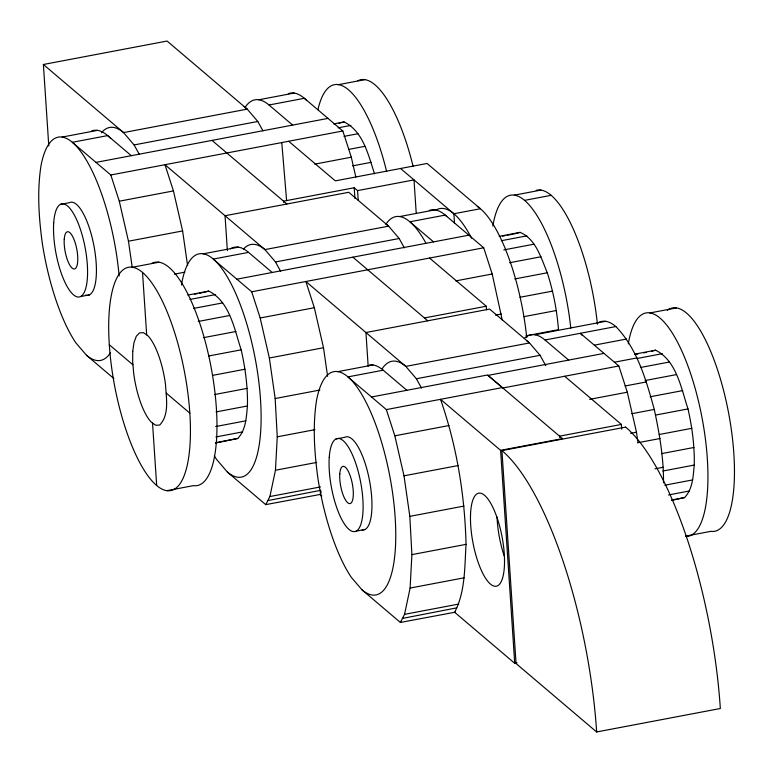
<?xml version="1.0" encoding="UTF-8"?>
<svg xmlns="http://www.w3.org/2000/svg" width="773" height="773" viewBox="0 0 773 773"><rect width="100%" height="100%" fill="white"/><g stroke="black" fill="none" stroke-linecap="round" stroke-linejoin="round"><path stroke-width="1.16" d="M214.334 455.896A113.631 35.626 79.3 0 0 216.682 459.558L227.359 472.042L265.728 504.634L269.893 496.537L275.449 470.245L277.256 436.813L275.169 398.539L269.342 358.005L260.182 317.993L251.708 291.779L213.213 259.09L248.548 252.385L272.212 272.483M362.006 589.857A113.631 35.626 79.3 0 0 386.287 459.771A113.631 35.626 79.3 0 0 316.515 400.511C312.572 426.194 314.369 452.273 317.848 477.888A113.631 35.626 79.3 0 0 351.338 577.373L362.006 589.857L400.375 622.449L404.55 614.351L410.105 588.06L411.903 554.628L409.825 516.354L403.999 475.82L394.829 435.808L386.355 409.593L347.869 376.905L383.205 370.199L406.859 390.297M400.375 622.449L454.65 612.284C465.452 591.577 464.563 567.073 466.051 544.356C464.805 495.116 456.775 445.886 440.523 399.322L500.595 450.34L514.721 663.302L517.06 662.867M181.607 285.034L181.858 282.696A113.631 35.626 79.3 0 1 251.64 341.956A113.631 35.626 79.3 0 1 227.359 472.042M215.512 443.122L237.794 438.446C246.007 429.788 246.326 417.178 247.447 405.97C247.843 387.06 245.36 368.248 241.186 349.831C234.393 329.453 229.89 301.615 208.778 291.092L187.849 295.064M671.631 500.45L684.617 497.541C692.83 488.884 693.149 476.274 694.26 465.066C694.656 446.156 692.173 427.343 687.999 408.927C681.216 388.548 676.704 360.711 655.591 350.188L634.672 354.16M321.249 491.812L320.003 494.469L265.728 504.634M339.067 123.255L344.072 121.921C363.165 131.284 368.373 155.16 374.509 173.79M202.768 292.687L208.778 291.092M514.122 233.958L520.132 232.373C536.095 239.166 541.081 258.153 547.294 272.772C553.236 291.237 556.956 310.331 558.493 329.656L525.949 335.83M651.591 351.251L655.591 350.188M267.796 500.604L320.911 490.275M402.453 618.419L456.746 607.858M358.208 200.226L357.57 190.602L354.218 187.752L283.536 201.164L283.623 202.439M48.786 145.933L43.385 64.488L167.065 41.037L247.234 109.128L257.796 121.477L262.955 130.83M62.14 137.072L97.475 130.366M258.8 99.765L294.146 93.069M338.313 84.692L364.817 79.667M244.954 107.592A113.631 35.626 79.3 0 1 268.994 105.002L304.33 98.297L342.826 130.985L351.3 157.199L355.831 176.998M43.385 64.488L123.554 132.579L134.106 144.938L257.796 121.477M95.987 162.388L327.994 118.395M333.607 123.912L344.072 121.921M338.072 127.835L350.865 125.41M131.323 155.692L107.66 135.594L72.324 142.3L110.819 174.988L342.826 130.985M344.024 136.377L357.976 133.729M348.642 149.411L364.924 146.329M60.468 204.372L69.299 202.69A47.346 14.842 79.3 0 1 94.325 247.911A47.346 14.842 79.3 0 1 85.59 295.083M110.819 174.988L119.293 201.202L173.442 190.931L182.612 230.943L187.578 265.516M314.795 164.127L351.3 157.199M352.633 165.857L371.233 162.33M357.57 190.602L414.009 179.906L416.241 213.435M132.231 267.439L128.463 241.215L182.612 230.943M132.347 267.265L158.852 262.24M203.019 253.863L238.364 247.157M399.689 216.566L435.025 209.86M514.383 195.134L540.887 190.11M400.578 168.495L453.886 213.763L480.391 208.739L427.083 163.47L335.308 180.872L288.667 141.256M524.567 200.362L551.072 195.337M174.302 274.154L184.902 272.144M80.663 296.532L89.494 294.851M173.442 190.931L164.978 164.717L264.926 249.602L275.488 261.96L399.168 238.509L404.327 247.853M236.867 279.179L468.873 235.185M499.203 236.335L520.132 232.373M194.632 294.223L196.96 293.788M199.279 293.344L201.608 292.909M502.498 236.161L504.827 235.726M507.156 235.282L512.963 234.18M189.994 299.431L215.57 294.581M501.348 240.703L526.925 235.852M251.708 291.779L483.714 247.785L492.188 274L502.208 319.964M193.617 308.417L222.682 302.9M503.812 249.911L534.037 244.181M198.246 321.452L229.629 315.5M509.6 262.723L540.984 256.771M260.182 317.993L314.331 307.722L323.501 347.734L327.607 376.345M455.684 280.918L492.188 274M203.396 337.675L235.939 331.501M514.75 278.947L547.294 272.772M208.633 355.995L241.186 349.831M519.987 297.276L552.54 291.102M424.425 317.954L486.265 306.224L486.507 309.809M269.342 358.005L323.501 347.734M495.464 315.123L501.348 314.012M212.459 375.398L245.002 369.223M523.814 316.679L556.357 310.504M214.594 394.549L247.138 388.375M337.675 371.678L373.021 364.972M534.81 334.767L605.674 321.326M649.842 312.959L676.346 307.925M524.345 338.39A113.631 35.626 79.3 0 1 545.004 339.994L615.859 326.554C637.532 348.99 646.131 380.152 654.287 409.429C659.446 433.556 663.746 458.08 663.495 482.845M275.169 398.539L319.896 390.046M216.063 411.922L247.447 405.97M314.331 307.722L305.866 281.507L405.815 366.392L416.376 378.751L540.056 355.3L545.786 365.687M594.563 345.106L626.526 339.038M215.677 426.541L245.901 420.812M371.523 396.993L487.531 374.992L562.435 438.62L500.595 450.34M603.993 353.387L487.995 375.388L502.817 387.988L618.835 365.987L627.309 392.201L636.469 432.213L637.841 441.75M635.638 354.421L637.967 353.986M643.774 352.884L646.102 352.44M215.87 436.958L242.606 431.885M614.458 362.199L636.952 357.928M636.817 358.527L662.384 353.676M386.355 409.593L502.353 387.592M215.706 442.629L237.794 438.446M640.44 367.504L669.495 361.996M277.256 436.813L314.92 429.672M336.004 438.977L344.835 437.296A47.346 14.842 79.3 0 1 369.591 480.999A47.346 14.842 79.3 0 1 362.16 529.93M645.069 380.538L676.443 374.596M625.106 385.978L646.421 381.939M394.829 435.808L448.987 425.536M589.625 399.351L627.309 392.201M650.209 396.762L682.762 390.597M166.862 490.671A113.631 35.626 79.3 0 0 173.094 327.868A113.631 35.626 79.3 0 0 108.858 318.36A113.631 35.626 79.3 0 0 166.862 490.671L193.366 485.647A113.631 35.626 79.3 0 0 211.319 368.441A113.631 35.626 79.3 0 0 151.933 263.313M275.449 470.245L316.65 462.428M631.792 413.7L654.287 409.429M655.456 415.091L687.999 408.927M621.705 429.218L621.386 424.425L559.546 436.156L559.633 437.441M269.893 496.537L320.505 486.932M403.999 475.82L458.147 465.549M630.584 433.334L636.469 432.213M320.582 494.362L320.003 494.469L321.819 496.015M659.282 434.494L691.825 428.319M637.522 442.794L660.016 438.523M661.417 453.645L693.961 447.47M654.934 468.825L663.224 467.25M409.825 516.354L463.974 506.073M662.886 471.018L694.26 465.066M356.198 531.138L365.03 529.457M664.819 485.193L692.714 479.907M668.5 494.952L689.429 490.981M671.824 499.967L684.617 497.541M411.903 554.628L466.051 544.356M410.105 588.06L464.254 577.789M685.516 536.153L710.86 531.341A113.631 35.626 79.3 0 0 728.118 410.502A113.631 35.626 79.3 0 0 667.341 310.311M404.55 614.351L458.689 604.08M455.239 612.177L454.65 612.284L514.721 663.302M483.714 247.785L445.219 215.087L409.874 221.793L433.537 241.881M618.835 365.987L580.339 333.298L581.866 335.076M268.994 105.002L292.648 125.091M545.004 339.994L568.657 360.092M429.546 258.056L486.265 306.224M564.677 376.258L621.386 424.425M352.875 257.177L427.778 320.805M211.986 140.386L286.889 204.014M109.312 344.748L132.927 364.798M166.282 393.138L189.887 413.188M119.139 275.98A113.631 35.626 79.3 0 0 81.658 152.851A113.631 35.626 79.3 0 0 40.969 165.905C37.027 191.588 38.824 217.667 42.312 243.282A113.631 35.626 79.3 0 0 75.802 342.768L86.47 355.251L113.902 378.548M540.056 355.3L529.495 342.941L489.618 309.074L365.938 332.525L368.17 366.218M399.168 238.509L388.616 226.151L348.739 192.284L225.049 215.735L227.368 250.626M416.376 378.751L421.527 388.104M275.488 261.96L280.647 271.313M134.106 144.938L139.266 154.281M119.293 201.202L128.463 241.215M281.778 142.57L286.609 200.574M453.886 213.763L454.524 223.368M354.218 187.752L354.933 198.535M142.532 272.492L146.677 334.883M152.532 423.053L156.677 485.444M429.218 210.459A113.631 35.626 79.3 0 1 446.717 216.43M385.843 224.383A113.631 35.626 79.3 0 1 425.836 242.993M243.582 248.954A112.472 35.258 79.3 0 1 264.926 249.602L388.616 226.151A112.472 35.258 79.3 0 0 386.548 224.528M110.5 352.662A113.631 35.626 79.3 0 1 86.47 355.251M91.658 130.966A113.631 35.626 79.3 0 1 110.684 138.435M369.475 364.972A113.631 35.626 79.3 0 1 383.205 370.199M504.228 555.98A47.346 14.842 79.3 0 1 497.049 517.011M501.919 450.562A227.301 71.251 79.3 0 1 596.669 731.992M230.383 248.829A113.631 35.626 79.3 0 1 248.548 252.385M382.277 368.576A112.472 35.258 79.3 0 1 405.815 366.392L529.495 342.941A112.472 35.258 79.3 0 0 526.403 340.613M477.26 206.391A113.631 35.626 79.3 0 1 526.742 337.656M492.845 226.054A113.631 35.626 79.3 0 1 532.23 208.642A113.631 35.626 79.3 0 1 570.793 328.071M536.191 190.351A113.631 35.626 79.3 0 1 597.423 324.254M317.935 109.727A113.631 35.626 79.3 0 1 386.645 171.606M357.909 80.74A113.631 35.626 79.3 0 1 413.149 166.582M435.721 210.217A113.631 35.626 79.3 0 1 471.588 238.219M288.329 93.668A113.631 35.626 79.3 0 1 306.591 100.374M628.304 343.869A113.631 35.626 79.3 0 1 693.845 383.852A113.631 35.626 79.3 0 1 685.554 536.481M597.693 322.998A113.631 35.626 79.3 0 1 615.859 326.554M244.142 106.8A112.472 35.258 79.3 0 1 247.234 109.128L123.554 132.579A112.472 35.258 79.3 0 0 101.456 132.801M132.753 351.29L132.666 361.938L133.729 373.746A47.346 14.842 79.3 0 0 151.479 422.348L155.808 425.276L159.702 425.053C169.799 414.405 166.098 397.506 165.48 384.2A47.346 14.842 79.3 0 0 147.72 335.598L143.401 332.661L139.507 332.892L136.299 336.255L134 342.526L132.753 351.29M625.628 427.121L501.919 450.572L516.055 663.534L596.63 731.963L720.339 708.503A227.262 71.242 79.3 0 0 625.628 427.092M53.714 222.769A47.346 14.842 79.3 0 0 76.759 296.755A47.346 14.842 79.3 0 0 81.213 231.823A47.346 14.842 79.3 0 0 53.714 222.769M64.236 239.301A18.939 5.933 79.3 0 0 73.454 268.888A18.939 5.933 79.3 0 0 75.232 242.915A18.939 5.933 79.3 0 0 64.236 239.301M329.25 457.374A47.346 14.842 79.3 0 0 352.304 531.36A47.346 14.842 79.3 0 0 356.749 466.428A47.346 14.842 79.3 0 0 329.25 457.374M339.782 473.907A18.939 5.933 79.3 0 0 349 503.503A18.939 5.933 79.3 0 0 350.778 477.53A18.939 5.933 79.3 0 0 339.782 473.907M470.535 514.46A47.346 14.842 79.3 0 0 494.701 586.263A47.346 14.842 79.3 0 0 497.3 518.422A47.346 14.842 79.3 0 0 470.535 514.46"/></g></svg>
